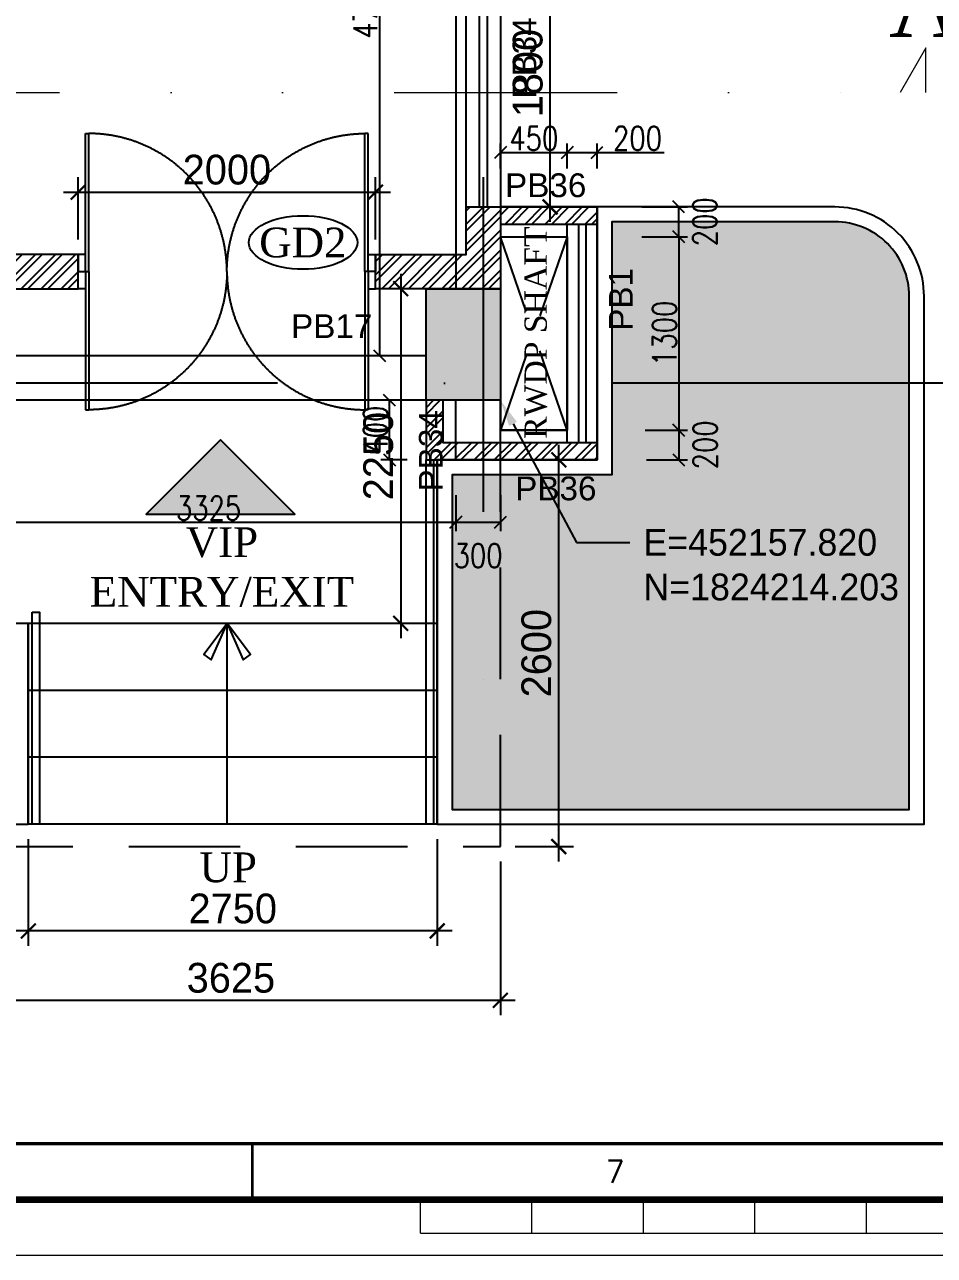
# Model space of a CAD drawing. Header units: millimetres. Extents: x 423806 to 486881, y 1786979 to 1831529.
# Drawn here: x 448931 to 455050, y 1788479 to 1796754 of the extents above; entities that cross this region are included whole.
import ezdxf
from ezdxf import colors
from ezdxf.entities.mleader import LeaderData, LeaderLine
from ezdxf.enums import TextEntityAlignment as Align
from ezdxf.math import Vec2, Vec3

# ---------------------------------------------------------------- set-up
doc = ezdxf.new("R2010")
doc.units = ezdxf.units.MM
doc.header["$LTSCALE"] = 150
doc.header["$PDSIZE"] = 0.01
for name, pattern in [('240122--R0_INST_ FLOOR PLANS XREF$0$HIDDEN', [0.375, 0.25, -0.125]), ('DASHDOT', [1, 0.5, -0.25, 0, -0.25]), ('DASHDOTX2', [2, 1, -0.5, 0, -0.5]), ('DIVIDE', [1.25, 0.5, -0.25, 0, -0.25, 0, -0.25]), ('HIDDEN', [0.375, 0.25, -0.125])]:
    doc.linetypes.add(name, pattern=pattern)
doc.layers.get('0').update_dxf_attribs({"lineweight": 13})
for name, color, linetype in [('AD-ABOVE LINE', 4, 'Continuous'), ('AD-COLUMNS', 41, 'Continuous'), ('AD-D&W TAG', 4, 'Continuous'), ('AD-DIM_CHECK', 7, 'Continuous'), ('AD-GLASS', 140, 'Continuous'), ('AD-GRID', 251, 'DASHDOTX2'), ('AD-HATCH_LIGHT', 8, 'Continuous'), ('AD-LANDSCAPE', 82, 'Continuous'), ('AD-RAILING', 42, 'Continuous'), ('AD-SERVICE DOORS', 34, 'Continuous'), ('AD-SILL', 252, 'Continuous'), ('AD-STAIRCASE', 1, 'Continuous'), ('AD-WALL', 7, 'Continuous'), ('AD-WALL HATCH', 252, 'Continuous'), ('COORDINATES', 1, 'Continuous')]:
    doc.layers.add(name, color=color, linetype=linetype)
for name, color, linetype, lineweight in [('AD-REFERENCE LINE', 253, 'Continuous', 25), ('AD-SECTION LINE', 6, 'Continuous', 18), ('AD-TEXT', 7, 'Continuous', 25), ('BEAMS', 53, 'Continuous', 25), ('COL', 141, 'Continuous', 25), ('DIM', 7, 'Continuous', 13), ('filling', 254, 'Continuous', 0), ('GRID', 8, 'DASHDOT', 9), ('Index-scale', 6, 'Continuous', 5), ('TEXT', 7, 'Continuous', 13), ('Title', 7, 'Continuous', 20)]:
    doc.layers.add(name, color=color, linetype=linetype, lineweight=lineweight)
doc.styles.add('240122--R0_INST_ FLOOR PLANS XREF$0$Scale M 200', font='times.ttf', dxfattribs={"height": 200})
doc.styles.add('Arial', font='arial.ttf')
doc.styles.add('ncc', font='calibri.ttf', dxfattribs={"height": 2})
doc.styles.add('RS', font='romans.shx', dxfattribs={"width": 0.8})
doc.dimstyles.new('D100', dxfattribs={"dimtxt": 160, "dimasz": 80, "dimexe": 60, "dimexo": 50, "dimgap": 15, "dimtad": 1, "dimdec": 0, "dimzin": 0, "dimdsep": 46, "dimtxsty": 'RS', "dimblk": 'OBLIQUE', "dimcen": 1, "dimclrd": 33, "dimclre": 33, "dimclrt": 7, "dimadec": 0, "dimazin": 0, "dimtfac": 1, "dimtdec": 0, "dimtmove": 2, "dimatfit": 3, "dimfxl": 125, "dimtolj": 1, "dimtzin": 0, "dimarcsym": 1})
doc.dimstyles.new('Scale 100', dxfattribs={"dimtxt": 200, "dimasz": 100, "dimexe": 100, "dimexo": 100, "dimgap": 50, "dimtad": 1, "dimdec": 0, "dimrnd": 5, "dimzin": 0, "dimdsep": 46, "dimtxsty": 'Standard', "dimblk": 'ARCHTICK', "dimcen": 0, "dimdle": 100, "dimclrd": 252, "dimclre": 252, "dimclrt": 256, "dimadec": 0, "dimazin": 0, "dimtfac": 1, "dimtdec": 0, "dimtofl": 0, "dimtmove": 1, "dimatfit": 3, "dimfxl": 0.18, "dimtolj": 1, "dimtzin": 0, "dimarcsym": 0})

# ---------------------------------------------------------------- blocks, each defined once
blk = doc.blocks.new('_Oblique')
at = {"color": 0, "linetype": 'ByBlock', "lineweight": -2}
blk.add_line((-0.5, -0.5), (0.5, 0.5), dxfattribs=at)
blk = doc.blocks.new('*D126')
at = {"layer": 'Defpoints', "color": 0, "transparency": 16777216}
for p in [(451593.8, 1799227.9), (451318, 1794527.9), (451674.9, 1794527.9)]:
    blk.add_point(p, dxfattribs=at)
at = {"layer": 'DIM', "color": 33, "lineweight": -2, "transparency": 16777216}
for p, q in [((451543.8, 1799227.9), (451258, 1799227.9)), ((451318, 1799227.9), (451318, 1794527.9)), ((451624.9, 1794527.9), (451258, 1794527.9))]:
    blk.add_line(p, q, dxfattribs=at)
at = {"layer": 'DIM', "color": 33, "lineweight": -2, "transparency": 16777216, "xscale": 80, "yscale": 80, "zscale": 80}
for p, rotation in [((451318, 1799227.9), 90), ((451318, 1794527.9), 270)]:
    blk.add_blockref('_Oblique', p, dxfattribs=dict(at, rotation=rotation))
at = {"layer": 'DIM', "color": 7, "transparency": 16777216, "insert": (451223, 1796877.9), "char_height": 160, "attachment_point": 5, "rotation": 90, "style": 'RS'}
blk.add_mtext('\\A1;4700', dxfattribs=at)
blk = doc.blocks.new('*D169')
at = {"layer": 'Defpoints', "color": 0, "transparency": 16777216}
for p in [(448506.1, 1793767.2), (451831.3, 1793640.5), (451831.3, 1793408)]:
    blk.add_point(p, dxfattribs=at)
at = {"layer": 'DIM', "color": 33, "lineweight": -2, "transparency": 16777216}
for p, q in [((448506.1, 1793717.2), (448506.1, 1793348)), ((451831.3, 1793590.5), (451831.3, 1793348)), ((448506.1, 1793408), (451831.3, 1793408))]:
    blk.add_line(p, q, dxfattribs=at)
at = {"layer": 'DIM', "color": 33, "lineweight": -2, "transparency": 16777216, "xscale": 80, "yscale": 80, "zscale": 80, "rotation": 180}
blk.add_blockref('_Oblique', (448506.1, 1793408), dxfattribs=at)
at = {"layer": 'DIM', "color": 33, "lineweight": -2, "transparency": 16777216, "xscale": 80, "yscale": 80, "zscale": 80}
blk.add_blockref('_Oblique', (451831.3, 1793408), dxfattribs=at)
at = {"layer": 'DIM', "color": 7, "transparency": 16777216, "insert": (450168.7, 1793503), "char_height": 160, "attachment_point": 5, "style": 'RS'}
blk.add_mtext('\\A1;3325', dxfattribs=at)
blk = doc.blocks.new('*D170')
at = {"layer": 'Defpoints', "color": 0, "transparency": 16777216}
for p in [(451831.3, 1793640.5), (452131.3, 1793640.5), (452131.3, 1793408)]:
    blk.add_point(p, dxfattribs=at)
at = {"layer": 'DIM', "color": 33, "lineweight": -2, "transparency": 16777216}
for p, q in [((451831.3, 1793590.5), (451831.3, 1793348)), ((452131.3, 1793590.5), (452131.3, 1793348)), ((451831.3, 1793408), (452131.3, 1793408))]:
    blk.add_line(p, q, dxfattribs=at)
at = {"layer": 'DIM', "color": 33, "lineweight": -2, "transparency": 16777216, "xscale": 80, "yscale": 80, "zscale": 80, "rotation": 180}
blk.add_blockref('_Oblique', (451831.3, 1793408), dxfattribs=at)
at = {"layer": 'DIM', "color": 33, "lineweight": -2, "transparency": 16777216, "xscale": 80, "yscale": 80, "zscale": 80}
blk.add_blockref('_Oblique', (452131.3, 1793408), dxfattribs=at)
at = {"layer": 'DIM', "color": 7, "transparency": 16777216, "insert": (451981.3, 1793183.4), "char_height": 160, "attachment_point": 5, "style": 'RS'}
blk.add_mtext('\\A1;300', dxfattribs=at)
blk = doc.blocks.new('*D171')
at = {"layer": 'Defpoints', "color": 0, "transparency": 16777216}
for p in [(452581.3, 1795893.5), (452131.3, 1795735.5), (452581.3, 1795735.5)]:
    blk.add_point(p, dxfattribs=at)
at = {"layer": 'DIM', "color": 33, "lineweight": -2, "transparency": 16777216}
for p, q in [((452131.3, 1795785.5), (452131.3, 1795953.5)), ((452581.3, 1795785.5), (452581.3, 1795953.5)), ((452131.3, 1795893.5), (452581.3, 1795893.5))]:
    blk.add_line(p, q, dxfattribs=at)
at = {"layer": 'DIM', "color": 33, "lineweight": -2, "transparency": 16777216, "xscale": 80, "yscale": 80, "zscale": 80, "rotation": 180}
blk.add_blockref('_Oblique', (452131.3, 1795893.5), dxfattribs=at)
at = {"layer": 'DIM', "color": 33, "lineweight": -2, "transparency": 16777216, "xscale": 80, "yscale": 80, "zscale": 80}
blk.add_blockref('_Oblique', (452581.3, 1795893.5), dxfattribs=at)
at = {"layer": 'DIM', "color": 7, "transparency": 16777216, "insert": (452356.3, 1795988.5), "char_height": 160, "attachment_point": 5, "style": 'RS'}
blk.add_mtext('\\A1;450', dxfattribs=at)
blk = doc.blocks.new('*D172')
at = {"layer": 'Defpoints', "color": 0, "transparency": 16777216}
for p in [(452781.3, 1795893.5), (452581.3, 1795735.5), (452781.3, 1795735.5)]:
    blk.add_point(p, dxfattribs=at)
at = {"layer": 'DIM', "color": 33, "lineweight": -2, "transparency": 16777216}
for p, q in [((452581.3, 1795785.5), (452581.3, 1795953.5)), ((452781.3, 1795785.5), (452781.3, 1795953.5)), ((452581.3, 1795893.5), (452781.3, 1795893.5)), ((452781.3, 1795893.5), (453233.3, 1795893.5))]:
    blk.add_line(p, q, dxfattribs=at)
at = {"layer": 'DIM', "color": 33, "lineweight": -2, "transparency": 16777216, "xscale": 80, "yscale": 80, "zscale": 80, "rotation": 180}
blk.add_blockref('_Oblique', (452581.3, 1795893.5), dxfattribs=at)
at = {"layer": 'DIM', "color": 33, "lineweight": -2, "transparency": 16777216, "xscale": 80, "yscale": 80, "zscale": 80}
blk.add_blockref('_Oblique', (452781.3, 1795893.5), dxfattribs=at)
at = {"layer": 'DIM', "color": 7, "transparency": 16777216, "insert": (453053.7, 1795988.5), "char_height": 160, "attachment_point": 5, "style": 'RS'}
blk.add_mtext('\\A1;200', dxfattribs=at)
blk = doc.blocks.new('*D173')
at = {"layer": 'Defpoints', "color": 0, "transparency": 16777216}
for p in [(453033.6, 1795527.9), (453330.4, 1795527.9), (453033.6, 1795327.9)]:
    blk.add_point(p, dxfattribs=at)
at = {"layer": 'DIM', "color": 33, "lineweight": -2, "transparency": 16777216}
for p, q in [((453083.6, 1795527.9), (453390.4, 1795527.9)), ((453330.4, 1795327.9), (453330.4, 1795527.9)), ((453083.6, 1795327.9), (453390.4, 1795327.9))]:
    blk.add_line(p, q, dxfattribs=at)
at = {"layer": 'DIM', "color": 33, "lineweight": -2, "transparency": 16777216, "xscale": 80, "yscale": 80, "zscale": 80}
for p, rotation in [((453330.4, 1795527.9), 90), ((453330.4, 1795327.9), 270)]:
    blk.add_blockref('_Oblique', p, dxfattribs=dict(at, rotation=rotation))
at = {"layer": 'DIM', "color": 7, "transparency": 16777216, "insert": (453506.5, 1795427.9), "char_height": 160, "attachment_point": 5, "rotation": 90, "style": 'RS'}
blk.add_mtext('\\A1;200', dxfattribs=at)
blk = doc.blocks.new('*D174')
at = {"layer": 'Defpoints', "color": 0, "transparency": 16777216}
for p in [(453033.6, 1795327.9), (453055.1, 1794027.9), (453330.4, 1794027.9)]:
    blk.add_point(p, dxfattribs=at)
at = {"layer": 'DIM', "color": 33, "lineweight": -2, "transparency": 16777216}
for p, q in [((453083.6, 1795327.9), (453390.4, 1795327.9)), ((453330.4, 1795327.9), (453330.4, 1794027.9)), ((453105.1, 1794027.9), (453390.4, 1794027.9))]:
    blk.add_line(p, q, dxfattribs=at)
at = {"layer": 'DIM', "color": 33, "lineweight": -2, "transparency": 16777216, "xscale": 80, "yscale": 80, "zscale": 80}
for p, rotation in [((453330.4, 1795327.9), 90), ((453330.4, 1794027.9), 270)]:
    blk.add_blockref('_Oblique', p, dxfattribs=dict(at, rotation=rotation))
at = {"layer": 'DIM', "color": 7, "transparency": 16777216, "insert": (453235.4, 1794677.9), "char_height": 160, "attachment_point": 5, "rotation": 90, "style": 'RS'}
blk.add_mtext('\\A1;1300', dxfattribs=at)
blk = doc.blocks.new('*D175')
at = {"layer": 'Defpoints', "color": 0, "transparency": 16777216}
for p in [(453055.1, 1794027.9), (453064.5, 1793827.9), (453330.4, 1793827.9)]:
    blk.add_point(p, dxfattribs=at)
at = {"layer": 'DIM', "color": 33, "lineweight": -2, "transparency": 16777216}
for p, q in [((453105.1, 1794027.9), (453390.4, 1794027.9)), ((453330.4, 1794027.9), (453330.4, 1793827.9)), ((453114.5, 1793827.9), (453390.4, 1793827.9))]:
    blk.add_line(p, q, dxfattribs=at)
at = {"layer": 'DIM', "color": 33, "lineweight": -2, "transparency": 16777216, "xscale": 80, "yscale": 80, "zscale": 80}
for p, rotation in [((453330.4, 1794027.9), 90), ((453330.4, 1793827.9), 270)]:
    blk.add_blockref('_Oblique', p, dxfattribs=dict(at, rotation=rotation))
at = {"layer": 'DIM', "color": 7, "transparency": 16777216, "insert": (453508.2, 1793927.9), "char_height": 160, "attachment_point": 5, "rotation": 90, "style": 'RS'}
blk.add_mtext('\\A1;200', dxfattribs=at)
blk = doc.blocks.new('A$Ce04e376f')
at = {"layer": 'filling'}
h = blk.add_hatch(color=254, dxfattribs=at)
h.dxf.hatch_style = 1
h.paths.add_polyline_path([(16675, -29250), (16675, -30000), (16075, -30000), (16075, -29250)])
h.paths.add_polyline_path([(19500.2, -29250), (20000.2, -29250), (20000.2, -30000), (19500.2, -30000)])
h.paths.add_polyline_path([(0, -29250), (500, -29250), (500, -30000), (0, -30000)])
h.paths.add_polyline_path([(15975, -19500), (16575, -19500), (16575, -20250), (15975, -20250)])
h.paths.add_polyline_path([(19500, -19500), (20000, -19500), (20000, -20250), (19500, -20250)])
h.paths.add_polyline_path([(6600, -15675), (7100, -15675), (7100, -16425), (6600, -16425)])
h.paths.add_polyline_path([(6350, -13050), (6350, -12550), (7100, -12550), (7100, -13050)])
h.paths.add_polyline_path([(10625, -13050), (10625, -12550), (11375, -12550), (11375, -13050)])
h.paths.add_polyline_path([(16075, -12300), (16575, -12300), (16575, -13050), (16075, -13050)])
h.paths.add_polyline_path([(19500, -12300), (20000, -12300), (20000, -13050), (19500, -13050)])
h.paths.add_polyline_path([(0, -6500), (500, -6500), (500, -7250), (0, -7250)])
h.paths.add_polyline_path([(6600, -6500), (7100, -6500), (7100, -7250), (6600, -7250)])
h.paths.add_polyline_path([(10625, -6500.4), (11375, -6500.4), (11375, -7250.4), (10625, -7250.4)])
h.paths.add_polyline_path([(19250, -6500), (20000, -6500), (20000, -7250), (19250, -7250)])
h.paths.add_polyline_path([(16020, -750), (16020, 0), (16770, 0), (16770, -750)])
h.paths.add_polyline_path([(19250, -500), (19250, 0), (20000, 0), (20000, -500)])
h.paths.add_polyline_path([(10625, -500.4), (10625, -0.4), (11375, -0.4), (11375, -500.4)])
h.paths.add_polyline_path([(6350.2, -500), (6350.2, 0), (7100.2, 0), (7100.2, -500)])
at = {"layer": 'COL'}
blk.add_lwpolyline([(19500.2, -29250), (20000.2, -29250), (20000.2, -30000), (19500.2, -30000), (19500.2, -29250)], dxfattribs=at)
blk = doc.blocks.new('*D200')
at = {"layer": 'Defpoints', "color": 0, "transparency": 16777216}
for p in [(451386, 1794227.9), (451553.6, 1794227.9), (451553.6, 1793827.9)]:
    blk.add_point(p, dxfattribs=at)
at = {"layer": 'DIM', "color": 33, "lineweight": -2, "transparency": 16777216}
for p, q in [((451503.6, 1794227.9), (451326, 1794227.9)), ((451386, 1793827.9), (451386, 1794227.9)), ((451503.6, 1793827.9), (451326, 1793827.9))]:
    blk.add_line(p, q, dxfattribs=at)
at = {"layer": 'DIM', "color": 33, "lineweight": -2, "transparency": 16777216, "xscale": 80, "yscale": 80, "zscale": 80}
for p, rotation in [((451386, 1794227.9), 90), ((451386, 1793827.9), 270)]:
    blk.add_blockref('_Oblique', p, dxfattribs=dict(at, rotation=rotation))
at = {"layer": 'DIM', "color": 7, "transparency": 16777216, "insert": (451291, 1794027.9), "char_height": 160, "attachment_point": 5, "rotation": 90, "style": 'RS'}
blk.add_mtext('\\A1;400', dxfattribs=at)
blk = doc.blocks.new('ADCL(P43)-AP-A1-L')
at = {"layer": 'Index-scale'}
for p, q in [((370.5, 22), (370.5, 25)), ((380.5, 22), (380.5, 25)), ((390.5, 22), (390.5, 25)), ((400.5, 22), (400.5, 25)), ((410.5, 22), (410.5, 25)), ((370.5, 22), (470.5, 22))]:
    blk.add_line(p, q, dxfattribs=at)
at = {"layer": 'Title', "color": 8}
blk.add_lwpolyline([(20, 574), (821, 574), (821, 20), (20, 20)], close=True, dxfattribs=at)
at = {"layer": 'Title', "color": 5, "const_width": 0.6}
blk.add_lwpolyline([(25, 569), (816, 569), (816, 25), (25, 25)], close=True, dxfattribs=at)
at = {"layer": 'Title', "color": 1, "const_width": 0.3}
blk.add_lwpolyline([(30, 564), (811, 564), (811, 30), (30, 30)], close=True, dxfattribs=at)
at = {"layer": 'Title', "color": 8, "const_width": 0.25}
blk.add_lwpolyline([(355.42, 25), (355.42, 30)], dxfattribs=at)
at = {"layer": 'TEXT', "style": 'RS'}
blk.add_text('7', height=2, dxfattribs=at).set_placement((387.96, 27.5), align=Align.MIDDLE)
at = {"layer": 'Title', "style": 'ncc'}
for tag, height, p in [('TITLE-1', 3.25, (752.76, 65.74)), ('TITLE-2', 3.25, (752.76, 59.74)), ('TITLE-3', 3.25, (752.76, 53.74)), ('REV', 2.5, (800.69, 43.17))]:
    blk.add_attdef(tag, text='', height=height, dxfattribs=at).set_placement(p, align=Align.MIDDLE)
for tag, height, p in [('DSGN-DT', 2, (662.54, 63.84)), ('DSGN', 2, (681.8, 63.84)), ('DRAW-DT', 2, (662.54, 58.05)), ('DRAW', 2, (681.8, 58.05)), ('CHKD-DT', 2, (662.54, 52.09)), ('CHKD', 2, (681.8, 52.09)), ('APPD-DT', 2, (662.54, 46.07)), ('APPD', 2, (681.8, 46.07)), ('DRG-1', 2.75, (715.1, 42.96)), ('SCALE', 2, (706.44, 32.92)), ('SHEET', 2, (799.41, 32.92))]:
    blk.add_attdef(tag, text='', height=height, dxfattribs=at).set_placement(p, align=Align.MIDDLE_LEFT)
blk = doc.blocks.new('_ArchTick')
at = {"color": 0, "linetype": 'ByBlock', "const_width": 0.15}
blk.add_lwpolyline([(-0.5, -0.5), (0.5, 0.5)], dxfattribs=at)
blk = doc.blocks.new('*D304')
at = {"layer": 'AD-DIM_CHECK', "color": 252, "lineweight": -2, "transparency": 16777216}
for p, q in [((452466.1, 1795427.9), (452466.1, 1797427.9)), ((452602.7, 1797327.9), (452366.1, 1797327.9)), ((452602.7, 1795527.9), (452366.1, 1795527.9))]:
    blk.add_line(p, q, dxfattribs=at)
at = {"layer": 'Defpoints', "color": 0, "transparency": 16777216}
for p in [(452466.1, 1797327.9), (452702.7, 1797327.9), (452702.7, 1795527.9)]:
    blk.add_point(p, dxfattribs=at)
at = {"layer": 'AD-DIM_CHECK', "color": 252, "lineweight": -2, "transparency": 16777216, "xscale": 100, "yscale": 100, "zscale": 100}
for p, rotation in [((452466.1, 1797327.9), 90), ((452466.1, 1795527.9), 270)]:
    blk.add_blockref('_ArchTick', p, dxfattribs=dict(at, rotation=rotation))
at = {"layer": 'AD-DIM_CHECK', "transparency": 16777216, "insert": (452316.1, 1796427.9), "char_height": 200, "attachment_point": 5, "rotation": 90}
blk.add_mtext('\\A1;1800', dxfattribs=at)
blk = doc.blocks.new('A$C3c0bfaab')
at = {"layer": 'AD-HATCH_LIGHT', "transparency": 33554559}
h = blk.add_hatch(color=256, dxfattribs=at)
h.dxf.hatch_style = 1
h.paths.add_polyline_path([(0, 500), (-500, 0), (500, 0)])
at = {"layer": 'AD-STAIRCASE'}
blk.add_lwpolyline([(0, 500), (-500, 0), (500, 0)], close=True, dxfattribs=at)
blk = doc.blocks.new('*D316')
at = {"layer": 'AD-DIM_CHECK', "color": 252, "lineweight": -2, "transparency": 16777216}
for p, q in [((448956.1, 1791277.9), (448956.1, 1790560.3)), ((451706.3, 1791277.9), (451706.3, 1790560.3)), ((451806.3, 1790660.3), (448856.1, 1790660.3))]:
    blk.add_line(p, q, dxfattribs=at)
at = {"layer": 'Defpoints', "color": 0, "transparency": 16777216}
for p in [(448956.1, 1791377.9), (451706.3, 1791377.9), (448956.1, 1790660.3)]:
    blk.add_point(p, dxfattribs=at)
at = {"layer": 'AD-DIM_CHECK', "color": 252, "lineweight": -2, "transparency": 16777216, "xscale": 100, "yscale": 100, "zscale": 100, "rotation": 180}
blk.add_blockref('_ArchTick', (448956.1, 1790660.3), dxfattribs=at)
at = {"layer": 'AD-DIM_CHECK', "color": 252, "lineweight": -2, "transparency": 16777216, "xscale": 100, "yscale": 100, "zscale": 100}
blk.add_blockref('_ArchTick', (451706.3, 1790660.3), dxfattribs=at)
at = {"layer": 'AD-DIM_CHECK', "transparency": 16777216, "insert": (450331.2, 1790810.3), "char_height": 200, "attachment_point": 5}
blk.add_mtext('\\A1;2750', dxfattribs=at)
blk = doc.blocks.new('*D320')
at = {"layer": 'AD-DIM_CHECK', "color": 252, "lineweight": -2, "transparency": 16777216}
for p, q in [((448506.1, 1791127.9), (448506.1, 1790094.3)), ((452131.3, 1791127.9), (452131.3, 1790094.3)), ((448406.1, 1790194.3), (452231.3, 1790194.3))]:
    blk.add_line(p, q, dxfattribs=at)
at = {"layer": 'Defpoints', "color": 0, "transparency": 16777216}
for p in [(448506.1, 1791227.9), (452131.3, 1791227.9), (452131.3, 1790194.3)]:
    blk.add_point(p, dxfattribs=at)
at = {"layer": 'AD-DIM_CHECK', "color": 252, "lineweight": -2, "transparency": 16777216, "xscale": 100, "yscale": 100, "zscale": 100, "rotation": 180}
blk.add_blockref('_ArchTick', (448506.1, 1790194.3), dxfattribs=at)
at = {"layer": 'AD-DIM_CHECK', "color": 252, "lineweight": -2, "transparency": 16777216, "xscale": 100, "yscale": 100, "zscale": 100}
blk.add_blockref('_ArchTick', (452131.3, 1790194.3), dxfattribs=at)
at = {"layer": 'AD-DIM_CHECK', "transparency": 16777216, "insert": (450318.7, 1790344.3), "char_height": 200, "attachment_point": 5}
blk.add_mtext('\\A1;3625', dxfattribs=at)
blk = doc.blocks.new('*D321')
at = {"layer": 'AD-DIM_CHECK', "color": 252, "lineweight": -2, "transparency": 16777216}
for p, q in [((452523.9, 1791127.9), (452523.9, 1793927.9)), ((452231.3, 1793827.9), (452623.9, 1793827.9)), ((452231.3, 1791227.9), (452623.9, 1791227.9))]:
    blk.add_line(p, q, dxfattribs=at)
at = {"layer": 'Defpoints', "color": 0, "transparency": 16777216}
for p in [(452131.3, 1793827.9), (452523.9, 1793827.9), (452131.3, 1791227.9)]:
    blk.add_point(p, dxfattribs=at)
at = {"layer": 'AD-DIM_CHECK', "color": 252, "lineweight": -2, "transparency": 16777216, "xscale": 100, "yscale": 100, "zscale": 100}
for p, rotation in [((452523.9, 1793827.9), 90), ((452523.9, 1791227.9), 270)]:
    blk.add_blockref('_ArchTick', p, dxfattribs=dict(at, rotation=rotation))
at = {"layer": 'AD-DIM_CHECK', "transparency": 16777216, "insert": (452373.9, 1792527.9), "char_height": 200, "attachment_point": 5, "rotation": 90}
blk.add_mtext('\\A1;2600', dxfattribs=at)
blk = doc.blocks.new('A$C46e40b4a')
at = {"layer": 'AD-GLASS'}
for p, q in [((0, 0), (0, 928.5)), ((0, 928.5), (21.5, 928.5)), ((21.5, 0), (21.5, 928.5)), ((0, 0), (21.5, 0))]:
    blk.add_line(p, q, dxfattribs=at)
at = {"layer": 'AD-GLASS', "linetype": '240122--R0_INST_ FLOOR PLANS XREF$0$HIDDEN', "ltscale": 450}
blk.add_arc((21.5, 0), 928.5, 0, 90.00868, dxfattribs=at)
blk = doc.blocks.new('A$C35c67b2a')
at = {"layer": 'AD-SILL'}
for points in [[(0, 0), (50, 0), (50, 115), (0, 115)], [(2000, 0), (1950, 0), (1950, 115), (2000, 115)]]:
    blk.add_lwpolyline(points, close=True, dxfattribs=at)
blk.add_blockref('A$C46e40b4a', (50, 0))
at = {"xscale": -1}
blk.add_blockref('A$C46e40b4a', (1950, 0), dxfattribs=at)
blk = doc.blocks.new('A$Cf51a1d50')
at = {"layer": 'AD-D&W TAG'}
blk.add_ellipse((0, 0), major_axis=(-365, 0), ratio=0.493341, dxfattribs=at)
at = {"layer": 'AD-D&W TAG', "transparency": 33554687, "insert": (-271.3, 100.2), "char_height": 200, "width": 540.14, "attachment_point": 1, "style": '240122--R0_INST_ FLOOR PLANS XREF$0$Scale M 200'}
blk.add_mtext('\\A1;\\pxqc;GD2', dxfattribs=at)
blk = doc.blocks.new('A$Cdbc9ae63')
at = {"layer": 'AD-SECTION LINE', "linetype": 'DIVIDE', "ltscale": 20}
blk.add_lwpolyline([(-3042.5, 2628.3), (-3215.7, 2928.3), (-3215.7, 2628.3), (22862, 2628.3), (22862, 2928.3), (22688.8, 2628.3)], dxfattribs=at)
at = {"layer": 'AD-TEXT', "transparency": 33554687, "insert": (22632.3, 3452), "char_height": 450, "width": 575.841, "attachment_point": 1, "style": '240122--R0_INST_ FLOOR PLANS XREF$0$Scale M 200'}
blk.add_mtext("\\A1;\\pxqc;A'", dxfattribs=at)
blk = doc.blocks.new('*D363')
at = {"layer": 'AD-DIM_CHECK', "color": 252, "lineweight": -2, "transparency": 16777216}
for p, q in [((451460.6, 1795077.9), (451460.6, 1792627.9)), ((451531.3, 1794977.9), (451360.6, 1794977.9)), ((451531.3, 1792727.9), (451360.6, 1792727.9))]:
    blk.add_line(p, q, dxfattribs=at)
at = {"layer": 'Defpoints', "color": 0, "transparency": 16777216}
for p in [(451631.3, 1794977.9), (451460.6, 1792727.9), (451631.3, 1792727.9)]:
    blk.add_point(p, dxfattribs=at)
at = {"layer": 'AD-DIM_CHECK', "color": 252, "lineweight": -2, "transparency": 16777216, "xscale": 100, "yscale": 100, "zscale": 100}
for p, rotation in [((451460.6, 1794977.9), 90), ((451460.6, 1792727.9), 270)]:
    blk.add_blockref('_ArchTick', p, dxfattribs=dict(at, rotation=rotation))
at = {"layer": 'AD-DIM_CHECK', "transparency": 16777216, "insert": (451310.6, 1793852.9), "char_height": 200, "attachment_point": 5, "rotation": 90}
blk.add_mtext('\\A1;2250', dxfattribs=at)
blk = doc.blocks.new('*D366')
at = {"layer": 'AD-DIM_CHECK', "color": 252, "lineweight": -2, "transparency": 16777216}
for p, q in [((449291.8, 1795307.9), (449291.8, 1795727.5)), ((451291.8, 1795307.9), (451291.8, 1795727.5)), ((449191.8, 1795627.5), (451391.8, 1795627.5))]:
    blk.add_line(p, q, dxfattribs=at)
at = {"layer": 'Defpoints', "color": 0, "transparency": 16777216}
for p in [(451291.8, 1795627.5), (449291.8, 1795207.9), (451291.8, 1795207.9)]:
    blk.add_point(p, dxfattribs=at)
at = {"layer": 'AD-DIM_CHECK', "color": 252, "lineweight": -2, "transparency": 16777216, "xscale": 100, "yscale": 100, "zscale": 100, "rotation": 180}
blk.add_blockref('_ArchTick', (449291.8, 1795627.5), dxfattribs=at)
at = {"layer": 'AD-DIM_CHECK', "color": 252, "lineweight": -2, "transparency": 16777216, "xscale": 100, "yscale": 100, "zscale": 100}
blk.add_blockref('_ArchTick', (451291.8, 1795627.5), dxfattribs=at)
at = {"layer": 'AD-DIM_CHECK', "transparency": 16777216, "insert": (450291.8, 1795777.5), "char_height": 200, "attachment_point": 5}
blk.add_mtext('\\A1;2000', dxfattribs=at)

msp = doc.modelspace()

# ---------------------------------------------------------------- hatches: boundary and pattern name
at = {"layer": 'AD-HATCH_LIGHT'}
h = msp.add_hatch(color=256, dxfattribs=at)
h.dxf.hatch_style = 1
h.paths.add_polyline_path([(451631.3, 1794977.9), (452131.3, 1794977.9), (452131.3, 1794227.9), (451631.3, 1794227.9)])
at = {"layer": 'AD-LANDSCAPE', "transparency": 33554495}
h = msp.add_hatch(color=256, dxfattribs=at)
h.dxf.hatch_style = 1
edge = h.paths.add_edge_path()
edge.add_line((454381.1, 1795427.9), (452881.3, 1795427.9))
edge.add_line((452881.3, 1795427.9), (452881.3, 1793727.9))
edge.add_line((452881.3, 1793727.9), (451806.3, 1793727.9))
edge.add_line((451806.3, 1793727.9), (451806.3, 1791477.9))
edge.add_line((451806.3, 1791477.9), (454881.1, 1791477.9))
edge.add_line((454881.1, 1791477.9), (454881.1, 1794927.9))
edge.add_arc((454381.1, 1794927.9), 500, 0, 90)
at = {"layer": 'AD-WALL HATCH', "transparency": 33554687}
h = msp.add_hatch(dxfattribs=at)
h.set_pattern_fill('ANSI32', color=256, scale=10)
h.set_pattern_definition([(45, (415131.13, 1744227.9), (-67.35192, 67.35192), []), (45, (415176.03, 1744227.9), (-67.35192, 67.35192), [])])
h.paths.add_polyline_path([(451901.1, 1795527.9), (452131.1, 1795527.9), (452131.1, 1794977.9), (451291.8, 1794977.9), (451291.8, 1795207.9), (451901.1, 1795207.9)])
h.paths.add_polyline_path([(448321.1, 1811927.9), (448321.1, 1816977.9), (448206.1, 1816977.9), (448206.1, 1811927.9)])
h.paths.add_polyline_path([(439001.1, 1811677.9), (439231.1, 1811677.9), (439231.1, 1812027.9), (439506.1, 1812027.9), (439506.1, 1812257.9), (439001.1, 1812257.9)])
h.paths.add_polyline_path([(439001.1, 1823727.9), (439001.1, 1819327.9), (442501.1, 1819327.9), (442501.1, 1820182.9), (442271.1, 1820182.9), (442271.1, 1819557.9), (441071.1, 1819557.9), (441071.1, 1820157.9), (440956.1, 1820157.9), (440956.1, 1819557.9), (439231.1, 1819557.9), (439231.1, 1823727.9)])
h.paths.add_polyline_path([(441471.1, 1823997.9), (439831.3, 1823997.9), (439831.3, 1824227.9), (441471.1, 1824227.9)])
h.paths.add_polyline_path([(448706.1, 1799227.9), (448906.1, 1799227.9), (448906.1, 1799342.9), (448706.1, 1799342.9), (448706.1, 1802177.9), (448591.1, 1802177.9), (448591.1, 1794977.9), (449291.8, 1794977.9), (449291.8, 1795207.9), (448706.1, 1795207.9)])
h.paths.add_polyline_path([(452131.1, 1798527.9), (452131.1, 1803977.9), (451901.1, 1803977.9), (451901.1, 1799342.9), (450906.1, 1799342.9), (450906.1, 1799227.9), (451901.1, 1799227.9), (451901.1, 1798527.9)])
h.paths.add_polyline_path([(451901.1, 1811177.9), (452131.1, 1811177.9), (452131.1, 1810427.9), (451901.1, 1810427.9)])
h.paths.add_polyline_path([(451901.1, 1814372.9), (452131.1, 1814372.9), (452131.1, 1815397.9), (451901.1, 1815397.9)])
h.paths.add_polyline_path([(438581.1, 1809177.9), (439231.1, 1809177.9), (439231.1, 1808552.9), (439116.1, 1808552.9), (439116.1, 1809062.9), (438581.1, 1809062.9)])
h.paths.add_polyline_path([(446146.1, 1820752.9), (446146.1, 1819557.9), (446296.1, 1819557.9), (446296.1, 1819327.9), (446031.1, 1819327.9), (446031.1, 1820752.9), (445731.1, 1820752.9), (445731.1, 1820867.9), (446431.1, 1820867.9), (446431.1, 1821767.9), (444931.1, 1821767.9), (444931.1, 1820752.9), (444701.1, 1820752.9), (444701.1, 1821367.9), (444551.1, 1821367.9), (444551.1, 1821597.9), (444701.1, 1821597.9), (444701.1, 1823997.9), (444403.6, 1823997.9), (444403.6, 1824227.9), (446951.1, 1824227.9), (446951.1, 1823997.9), (444931.1, 1823997.9), (444931.1, 1821882.9), (446546.1, 1821882.9), (446546.1, 1820752.9)])
h.paths.add_polyline_path([(451901.1, 1812872.9), (452131.1, 1812872.9), (452131.1, 1811927.9), (451901.1, 1811927.9)])
h.paths.add_polyline_path([(448706.1, 1804727.9), (448906.1, 1804727.9), (448906.1, 1804497.9), (448706.1, 1804497.9)])
h.paths.add_polyline_path([(442871.1, 1801232.9), (442871.1, 1796107.9), (442756.1, 1796107.9), (442756.1, 1801232.9)])
h.paths.add_polyline_path([(450106.1, 1804497.9), (451631.1, 1804497.9), (451631.1, 1804727.9), (451231.1, 1804727.9), (451231.1, 1805065.4), (451001.1, 1805065.4), (451001.1, 1804727.9), (450106.1, 1804727.9)])
h.paths.add_polyline_path([(451901.1, 1809227.9), (452131.1, 1809227.9), (452131.1, 1807802.9), (451231.1, 1807802.9), (451231.1, 1807465.4), (451001.1, 1807465.4), (451001.1, 1808032.9), (451901.1, 1808032.9)])
h.paths.add_polyline_path([(436326.1, 1802997.9), (436326.1, 1803097.9), (436556.1, 1803097.9), (436556.1, 1802512.9), (436326.1, 1802512.9), (436326.1, 1802882.9), (432361.1, 1802882.9), (432361.1, 1800247.9), (432131.1, 1800247.9), (432131.1, 1803227.9), (432361.1, 1803227.9), (432361.1, 1802997.9), (434945.2, 1802997.9), (434945.2, 1803097.9), (435175.2, 1803097.9), (435175.2, 1802997.9)])
h.paths.add_polyline_path([(436326.1, 1794607.9), (436556.1, 1794607.9), (436556.1, 1794457.9), (436326.1, 1794457.9)])
h.paths.add_polyline_path([(448591.1, 1803977.9), (448706.1, 1803977.9), (448706.1, 1803377.9), (448591.1, 1803377.9)])
h.paths.add_polyline_path([(432131.1, 1807802.9), (432361.1, 1807802.9), (432361.1, 1806865.4), (432131.1, 1806865.4)])
h.paths.add_polyline_path([(443506.1, 1817727.9), (443706.1, 1817727.9), (443706.1, 1817497.9), (443506.1, 1817497.9)])
h.paths.add_polyline_path([(447296.1, 1819327.9), (448671.1, 1819327.9), (448671.1, 1818877.9), (448901.1, 1818877.9), (448901.1, 1823477.9), (448671.1, 1823477.9), (448671.1, 1821417.9), (447901.1, 1821417.9), (447901.1, 1821302.9), (448671.1, 1821302.9), (448671.1, 1819442.9), (447296.1, 1819442.9)])
h.paths.add_polyline_path([(443506.1, 1804727.9), (448106.1, 1804727.9), (448106.1, 1804612.9), (443506.1, 1804612.9)])
h.paths.add_polyline_path([(439231.1, 1804727.9), (442756.1, 1804727.9), (442756.1, 1804612.9), (439231.1, 1804612.9)])
h.paths.add_polyline_path([(445606.1, 1794457.9), (448206.1, 1794457.9), (448206.1, 1794227.9), (445606.1, 1794227.9)])
h.paths.add_polyline_path([(441306.1, 1794457.9), (442756.1, 1794457.9), (442756.1, 1794227.9), (441306.1, 1794227.9)])
h.paths.add_polyline_path([(438381.3, 1794457.9), (438481.3, 1794457.9), (438481.3, 1794227.9), (438381.3, 1794227.9)])
h.paths.add_polyline_path([(432131.1, 1796227.9), (432361.1, 1796227.9), (432361.1, 1794977.9), (432131.1, 1794977.9)])
h.paths.add_polyline_path([(432131.1, 1803827.9), (432361.1, 1803827.9), (432361.1, 1803977.9), (432131.1, 1803977.9)])
h.paths.add_polyline_path([(432131.1, 1805665.4), (432361.1, 1805665.4), (432361.1, 1804727.9), (432131.1, 1804727.9)])
h.paths.add_polyline_path([(451901.1, 1817727.9), (452131.1, 1817727.9), (452131.1, 1817877.9), (451901.1, 1817877.9)])
h.paths.add_polyline_path([(448901.1, 1817727.9), (448901.1, 1817497.9), (450316.1, 1817497.9), (450316.1, 1816747.9), (451901.1, 1816747.9), (451901.1, 1816597.9), (452131.1, 1816597.9), (452131.1, 1816977.9), (451901.1, 1816977.9), (451901.1, 1816862.9), (450431.1, 1816862.9), (450431.1, 1817497.9), (450481.1, 1817497.9), (450481.1, 1817727.9)])
h.paths.add_polyline_path([(448901.1, 1817727.9), (448901.1, 1817877.9), (448671.1, 1817877.9), (448671.1, 1817727.9)])
h.paths.add_polyline_path([(443503.7, 1811407.9), (448206.1, 1811407.9), (448206.1, 1811177.9), (443503.7, 1811177.9)])
h.paths.add_polyline_path([(448706.1, 1811407.9), (451631.1, 1811407.9), (451631.1, 1811177.9), (448706.1, 1811177.9)])
h.paths.add_polyline_path([(445206.1, 1817497.9), (448151.1, 1817497.9), (448151.1, 1817727.9), (445206.1, 1817727.9)])
h.paths.add_polyline_path([(448901.1, 1824227.9), (449541.1, 1824227.9), (449541.1, 1823997.9), (448901.1, 1823997.9)])
h.paths.add_polyline_path([(450741.1, 1823997.9), (451381.1, 1823997.9), (451381.1, 1824227.9), (450741.1, 1824227.9)])
h.paths.add_polyline_path([(452131.1, 1818877.9), (452131.1, 1823727.9), (451901.1, 1823727.9), (451901.1, 1818877.9)])
h.paths.add_polyline_path([(443803.6, 1824227.9), (443506.1, 1824227.9), (443506.1, 1823997.9), (443803.6, 1823997.9)])
h.paths.add_polyline_path([(442271.1, 1823997.9), (442071.1, 1823997.9), (442071.1, 1824227.9), (442756.1, 1824227.9), (442756.1, 1823997.9), (442501.1, 1823997.9), (442501.1, 1821597.9), (443351.1, 1821597.9), (443351.1, 1821482.9), (442501.1, 1821482.9), (442501.1, 1821182.9), (442271.1, 1821182.9)])
h.paths.add_polyline_path([(434181.3, 1794457.9), (432631.1, 1794457.9), (432631.1, 1794227.9), (434181.3, 1794227.9)])
h.paths.add_polyline_path([(432131.1, 1799047.9), (432361.1, 1799047.9), (432361.1, 1797727.9), (432131.1, 1797727.9)])
h.paths.add_polyline_path([(432631.1, 1824227.9), (434031.1, 1824227.9), (434031.1, 1823997.9), (432631.1, 1823997.9)])
h.paths.add_polyline_path([(439231.1, 1794227.9), (439231.1, 1794457.9), (439506.1, 1794457.9), (439506.1, 1794227.9)])
h.paths.add_polyline_path([(436581.3, 1794227.9), (436581.3, 1794457.9), (435981.3, 1794457.9), (435981.3, 1794227.9)])
h.paths.add_polyline_path([(443256.1, 1794227.9), (443806.1, 1794227.9), (443806.1, 1794457.9), (443256.1, 1794457.9)])
h.paths.add_polyline_path([(436556.1, 1801012.9), (436556.1, 1796107.9), (436441.1, 1796107.9), (436441.1, 1801012.9)])
h.paths.add_polyline_path([(441781.1, 1817727.9), (441781.1, 1812257.9), (441506.1, 1812257.9), (441506.1, 1812027.9), (441781.1, 1812027.9), (441781.1, 1811177.9), (442753.7, 1811177.9), (442753.7, 1811407.9), (442011.1, 1811407.9), (442011.1, 1817497.9), (442756.1, 1817497.9), (442756.1, 1817727.9)])
h.paths.add_polyline_path([(435175.2, 1804497.9), (436441.1, 1804497.9), (436441.1, 1803897.9), (436556.1, 1803897.9), (436556.1, 1804497.9), (438481.3, 1804497.9), (438481.3, 1804727.9), (432881.1, 1804727.9), (432881.1, 1804497.9), (435060.2, 1804497.9), (435060.2, 1803897.9), (435175.2, 1803897.9)])
h.paths.add_polyline_path([(435136.1, 1810677.9), (435136.1, 1811177.9), (438481.1, 1811177.9), (438481.1, 1811407.9), (432881.1, 1811407.9), (432881.1, 1811177.9), (434906.1, 1811177.9), (434906.1, 1810677.9)])
h.paths.add_polyline_path([(432581.1, 1808302.9), (432811.1, 1808302.9), (432811.1, 1811177.9), (432581.1, 1811177.9)])
h.paths.add_polyline_path([(437133.6, 1809062.9), (437416.1, 1809062.9), (437416.1, 1808032.9), (436333.6, 1808032.9), (436333.6, 1809062.9), (436533.6, 1809062.9), (436533.6, 1809177.9), (435936.1, 1809177.9), (435936.1, 1809062.9), (436218.6, 1809062.9), (436218.6, 1808032.9), (435136.1, 1808032.9), (435136.1, 1809062.9), (435336.1, 1809062.9), (435336.1, 1809177.9), (435136.1, 1809177.9), (435136.1, 1809677.9), (434906.1, 1809677.9), (434906.1, 1808032.9), (432881.1, 1808032.9), (432881.1, 1807802.9), (438731.1, 1807802.9), (438731.1, 1808032.9), (437531.1, 1808032.9), (437531.1, 1809062.9), (437681.1, 1809062.9), (437681.1, 1809177.9), (437133.6, 1809177.9)])
h = msp.add_hatch(dxfattribs=at)
h.set_pattern_fill('ANSI32', color=256, scale=10, angle=180)
h.set_pattern_definition([(225, (464085.71, 1675146.84), (67.35192, -67.35192), []), (225, (464040.81, 1675146.84), (67.35192, -67.35192), [])])
h.paths.add_polyline_path([(452131.3, 1795412.9), (452781.3, 1795412.9), (452781.3, 1795527.9), (452131.3, 1795527.9)])
h = msp.add_hatch(dxfattribs=at)
h.set_pattern_fill('ANSI32', color=256, scale=10, angle=180)
h.set_pattern_definition([(225, (464085.71, 1674576.84), (67.35192, -67.35192), []), (225, (464040.81, 1674576.84), (67.35192, -67.35192), [])])
h.paths.add_polyline_path([(451631.4, 1793827.9), (452781.3, 1793827.9), (452781.3, 1793942.9), (451746.3, 1793942.9), (451746.3, 1794227.9), (451631.3, 1794227.9)])

# ---------------------------------------------------------------- linework, layer by layer
at = {"layer": 'AD-ABOVE LINE', "linetype": 'HIDDEN', "ltscale": 20}
msp.add_lwpolyline([(448506.1, 1794227.9), (448506.1, 1791227.9), (452131.3, 1791227.9), (452131.3, 1794227.9)], dxfattribs=at)
at = {"layer": 'AD-COLUMNS'}
msp.add_lwpolyline([(451631.3, 1794977.9), (452131.3, 1794977.9), (452131.3, 1794227.9), (451631.3, 1794227.9), (451631.3, 1794977.9)], dxfattribs=at)
at = {"layer": 'AD-GLASS'}
for p, q in [((451991.3, 1795527.9), (451991.3, 1798527.9)), ((452041.3, 1798527.9), (452041.3, 1795527.9))]:
    msp.add_line(p, q, dxfattribs=at)
at = {"layer": 'AD-GRID', "lineweight": 25, "ltscale": 15}
for p, q in [((452016.1, 1827227.9), (452016.1, 1792227.9)), ((455131.3, 1794342.9), (429131.1, 1794342.9))]:
    msp.add_line(p, q, dxfattribs=at)
at = {"layer": 'AD-RAILING'}
for points in [[(451631.5, 1793827.9), (451681.4, 1793827.9), (451681.3, 1791377.9), (451631.4, 1791377.9)], [(448981.1, 1792802.8), (449031, 1792802.8), (449031, 1791377.9), (448981.1, 1791377.9)]]:
    msp.add_lwpolyline(points, close=True, dxfattribs=at)
at = {"layer": 'AD-REFERENCE LINE'}
for points in [[(454381.1, 1795527.9), (452781.3, 1795527.9), (452781.3, 1793827.9), (451706.3, 1793827.9), (451706.3, 1791377.9), (454981.1, 1791377.9), (454981.1, 1794927.9, 0.414214)], [(454381.1, 1795427.9), (452881.3, 1795427.9), (452881.3, 1793727.9), (451806.3, 1793727.9), (451806.3, 1791477.9), (454881.1, 1791477.9), (454881.1, 1794927.9, 0.414214)]]:
    msp.add_lwpolyline(points, format="xyb", close=True, dxfattribs=at)
at = {"layer": 'AD-REFERENCE LINE', "linetype": 'HIDDEN', "ltscale": 15}
for points in [[(452581.3, 1794027.9), (452131.3, 1795327.9)], [(452581.3, 1795327.9), (452131.3, 1794027.9)]]:
    msp.add_lwpolyline(points, dxfattribs=at)
at = {"layer": 'AD-REFERENCE LINE'}
msp.add_lwpolyline([(448956.1, 1791377.9), (448956.1, 1792727.9), (441606.1, 1792727.9), (441606.1, 1791377.9)], close=True, dxfattribs=at)
at = {"layer": 'AD-SERVICE DOORS'}
for points in [[(452658.7, 1793942.9), (452658.7, 1795412.9)], [(452708.7, 1793942.9), (452708.7, 1795412.9)]]:
    msp.add_lwpolyline(points, dxfattribs=at)
at = {"layer": 'AD-SILL'}
for p, q in [((451901.1, 1795527.9), (451901.1, 1798527.9)), ((452131.1, 1798527.9), (452131.1, 1795527.9))]:
    msp.add_line(p, q, dxfattribs=at)
for points in [[(452581.3, 1793942.9), (452581.3, 1795412.9)], [(452781.3, 1793942.9), (452781.3, 1795412.9)], [(452131.3, 1795327.9), (452581.3, 1795327.9)], [(452131.3, 1794027.9), (452581.3, 1794027.9)]]:
    msp.add_lwpolyline(points, dxfattribs=at)
at = {"layer": 'AD-STAIRCASE'}
for points in [[(451706.3, 1791377.9), (451706.4, 1793827.9)], [(451706.3, 1792727.9), (448806.1, 1792727.9)], [(448956.1, 1792727.9), (448956.1, 1791377.9)], [(451706.3, 1792277.9), (448956.1, 1792277.9)], [(451706.3, 1791827.9), (448956.1, 1791827.9)], [(451706.3, 1791377.9), (448956.1, 1791377.9)]]:
    msp.add_lwpolyline(points, dxfattribs=at)
at = {"layer": 'AD-TEXT', "transparency": 33554687}
msp.add_lwpolyline([(450293.7, 1791377.9), (450293.7, 1792727.9), (450137, 1792519.8), (450186.3, 1792482.7), (450293.7, 1792727.9), (450401.2, 1792482.7), (450450.4, 1792519.8), (450293.7, 1792727.9)], dxfattribs=at)
at = {"layer": 'AD-WALL'}
for points in [[(448706.1, 1799227.9), (448906.1, 1799227.9), (448906.1, 1799342.9), (448706.1, 1799342.9), (448706.1, 1802177.9), (448591.1, 1802177.9), (448591.1, 1794977.9), (449291.8, 1794977.9), (449291.8, 1795207.9), (448706.1, 1795207.9)], [(451901.1, 1795527.9), (452131.1, 1795527.9), (452131.1, 1794977.9), (451291.8, 1794977.9), (451291.8, 1795207.9), (451901.1, 1795207.9)], [(452131.3, 1795412.9), (452781.3, 1795412.9), (452781.3, 1795527.9), (452131.3, 1795527.9)], [(451631.4, 1793827.9), (452781.3, 1793827.9), (452781.3, 1793942.9), (451746.3, 1793942.9), (451746.3, 1794227.9), (451631.3, 1794227.9)]]:
    msp.add_lwpolyline(points, close=True, dxfattribs=at)
at = {"layer": 'BEAMS'}
for p, q in [((452131.1, 1803977.9), (452131.3, 1795527.9)), ((451831.3, 1799227.9), (451831.3, 1794977.9)), ((452131.3, 1795327.9), (452131.3, 1794977.9)), ((451631.3, 1794527.9), (448806.1, 1794527.9)), ((451631.3, 1794227.9), (448806.1, 1794227.9))]:
    msp.add_line(p, q, dxfattribs=at)
at = {"layer": 'BEAMS', "color": 5}
for points in [[(452131.3, 1795527.9), (452781.3, 1795527.9), (452781.3, 1793827.9), (452131.3, 1793827.9)], [(452131.3, 1795327.9), (452581.3, 1795327.9), (452581.3, 1794027.9), (452131.3, 1794027.9)]]:
    msp.add_lwpolyline(points, dxfattribs=at)
at = {"layer": 'BEAMS'}
for points in [[(452131.3, 1793827.9), (452131.3, 1793827.9), (451831.3, 1793827.9), (451831.3, 1794227.9)], [(452131.3, 1794227.9), (452131.3, 1794027.9)], [(452131.3, 1793827.9), (452131.3, 1793827.9)]]:
    msp.add_lwpolyline(points, dxfattribs=at)
at = {"layer": 'COORDINATES', "ltscale": 25}
msp.add_point((452131.3, 1794227.9), dxfattribs=at)

# ---------------------------------------------------------------- block references
msp.add_blockref('A$C35c67b2a', (449291.8, 1795092.9))
at = {"xscale": -1, "rotation": 180}
msp.add_blockref('A$C35c67b2a', (449291.8, 1795092.9), dxfattribs=at)
at = {"layer": 'AD-DIM_CHECK'}
msp.add_blockref('A$Cf51a1d50', (450804.1, 1795288.8), dxfattribs=at)
at = {"layer": 'AD-STAIRCASE'}
msp.add_blockref('A$C3c0bfaab', (450249, 1793463.1), dxfattribs=at)
at = {"layer": 'AD-WALL'}
msp.add_blockref('A$Cdbc9ae63', (432131.1, 1793669.1), dxfattribs=at)
at = {"layer": 'GRID', "ltscale": 4}
msp.add_blockref('A$Ce04e376f', (432131.1, 1824227.9), dxfattribs=at)
at = {"layer": 'Title', "linetype": 'ByBlock', "xscale": 75, "yscale": 75, "zscale": 75}
msp.add_blockref('ADCL(P43)-AP-A1-L', (423806.2, 1786979.4), dxfattribs=at)

# ---------------------------------------------------------------- texts
at = {"layer": 'AD-TEXT', "transparency": 33554687, "insert": (452293.4, 1793986.4), "char_height": 150, "width": 1392.812, "attachment_point": 1, "rotation": 90, "style": '240122--R0_INST_ FLOOR PLANS XREF$0$Scale M 200'}
msp.add_mtext('\\A1;\\pxqc;RWDP SHAFT', dxfattribs=at)
at = {"layer": 'AD-TEXT', "transparency": 33554687, "char_height": 200, "attachment_point": 1, "style": '240122--R0_INST_ FLOOR PLANS XREF$0$Scale M 200'}
for s, insert, width in [('\\A1;\\pxqc;VIP\\PENTRY/EXIT', (449391.5, 1793374.4), 1733.363), ('\\A1;\\pxqc;UP', (450116.3, 1791188.2), 369.123)]:
    msp.add_mtext(s, dxfattribs=dict(at, insert=insert, width=width))
at = {"layer": 'TEXT', "style": 'Arial'}
for s, p in [('PB34 (300x600)', (452373.7, 1796256)), ('PB1', (453021.3, 1794695.5)), ('PB34', (451743.3, 1793614.8))]:
    msp.add_text(s, height=160, rotation=90, dxfattribs=at).set_placement(p)
for s, p in [('PB36', (452162.7, 1795593.8)), ('PB17 ', (450723.5, 1794646.4)), ('PB36', (452230.8, 1793555.6))]:
    msp.add_text(s, height=160, dxfattribs=at).set_placement(p)

# ---------------------------------------------------------------- dimensions: what is measured, and where the dimension line sits
at = {"layer": 'AD-DIM_CHECK'}
for base, p1, p2, picture, middle in [((452466.1, 1797327.9), (452702.7, 1795527.9), (452702.7, 1797327.9), '*D304', (452316.1, 1796427.9)), ((451460.6, 1792727.9), (451631.3, 1794977.9), (451631.3, 1792727.9), '*D363', (451310.6, 1793852.9)), ((452523.9, 1793827.9), (452131.3, 1791227.9), (452131.3, 1793827.9), '*D321', (452373.9, 1792527.9))]:
    dim = msp.add_linear_dim(base=base, p1=p1, p2=p2, angle=90, dimstyle='Scale 100', dxfattribs=at)
    dim.commit()
    dim.dimension.update_dxf_attribs({"geometry": picture, "text_midpoint": middle})
for base, p1, p2, picture, middle in [((451291.8, 1795627.5), (449291.8, 1795207.9), (451291.8, 1795207.9), '*D366', (450291.8, 1795777.5)), ((448956.1, 1790660.3), (451706.3, 1791377.9), (448956.1, 1791377.9), '*D316', (450331.2, 1790810.3)), ((452131.3, 1790194.3), (448506.1, 1791227.9), (452131.3, 1791227.9), '*D320', (450318.7, 1790344.3))]:
    dim = msp.add_linear_dim(base=base, p1=p1, p2=p2, dimstyle='Scale 100', dxfattribs=at)
    dim.commit()
    dim.dimension.update_dxf_attribs({"geometry": picture, "text_midpoint": middle})
at = {"layer": 'DIM'}
for base, p1, p2, picture, middle in [((451318, 1794527.9), (451593.8, 1799227.9), (451674.9, 1794527.9), '*D126', (451223, 1796877.9)), ((453330.4, 1794027.9), (453033.6, 1795327.9), (453055.1, 1794027.9), '*D174', (453235.4, 1794677.9)), ((451386, 1794227.9), (451553.6, 1793827.9), (451553.6, 1794227.9), '*D200', (451291, 1794027.9))]:
    dim = msp.add_linear_dim(base=base, p1=p1, p2=p2, angle=90, dimstyle='D100', dxfattribs=at)
    dim.commit()
    dim.dimension.update_dxf_attribs({"geometry": picture, "text_midpoint": middle})
for base, p1, p2, picture, middle in [((452581.3, 1795893.5), (452131.3, 1795735.5), (452581.3, 1795735.5), '*D171', (452356.3, 1795988.5)), ((451831.3, 1793408), (448506.1, 1793767.2), (451831.3, 1793640.5), '*D169', (450168.7, 1793503))]:
    dim = msp.add_linear_dim(base=base, p1=p1, p2=p2, dimstyle='D100', dxfattribs=at)
    dim.commit()
    dim.dimension.update_dxf_attribs({"geometry": picture, "text_midpoint": middle})
dim = msp.add_linear_dim(base=(452781.3, 1795893.5), p1=(452581.3, 1795735.5), p2=(452781.3, 1795735.5), dimstyle='D100', override={"dimtmove": 0}, dxfattribs=at)
dim.commit()
dim.dimension.update_dxf_attribs({"geometry": '*D172', "text_midpoint": (453053.7, 1795893.5), "dimtype": 160})
for base, p1, p2, picture, middle in [((453330.4, 1795527.9), (453033.6, 1795327.9), (453033.6, 1795527.9), '*D173', (453506.5, 1795427.9)), ((453330.4, 1793827.9), (453055.1, 1794027.9), (453064.5, 1793827.9), '*D175', (453508.2, 1793927.9))]:
    dim = msp.add_linear_dim(base=base, p1=p1, p2=p2, angle=90, dimstyle='D100', dxfattribs=at)
    dim.commit()
    dim.dimension.update_dxf_attribs({"geometry": picture, "text_midpoint": middle, "dimtype": 160})
dim = msp.add_linear_dim(base=(452131.3, 1793408), p1=(451831.3, 1793640.5), p2=(452131.3, 1793640.5), dimstyle='D100', dxfattribs=at)
dim.commit()
dim.dimension.update_dxf_attribs({"geometry": '*D170', "text_midpoint": (451981.3, 1793183.4), "dimtype": 160})

# ---------------------------------------------------------------- leaders
at = {"layer": 'COORDINATES'}
ml = msp.add_multileader_mtext('Standard', dxfattribs=at)
ml.set_content('E=452157.820\\PN=1824214.203', color=256)
ml.set_leader_properties()
ml.build(insert=Vec2(0, 0))
ml.multileader.update_dxf_attribs({"text_right_attachment_type": 6, "dogleg_length": 0.36, "arrow_head_size": 180})
ctx = ml.context
ctx.base_point, ctx.char_height, ctx.arrow_head_size, ctx.landing_gap_size, ctx.plane_origin = Vec3(453002.8, 1793271.6), 180, 180, 90, Vec3(449159.4, 1792493.5)
ctx.right_attachment = 6
notes = []
notes.append((ctx, [(0, (1, 1, 0), (452642.8, 1793271.6), (1, 0), 360, [(0, [(452131.3, 1794227.9)], 0, [])])]))
ctx.mtext.insert, ctx.mtext.flow_direction = Vec3(453092.8, 1793363.4), 5
for ctx, leaders in notes:
    for number, flags, end, landing, length, lines in leaders:
        leader = LeaderData()
        leader.index, (leader.has_last_leader_line, leader.has_dogleg_vector, leader.attachment_direction) = number, flags
        leader.last_leader_point, leader.dogleg_vector, leader.dogleg_length = Vec3(end), Vec3(landing), length
        for number, points, colour, breaks in lines:
            line = LeaderLine()
            line.index, line.vertices, line.color, line.breaks = number, Vec3.list(points), colors.encode_raw_color(colour), breaks
            leader.lines.append(line)
        ctx.leaders.append(leader)

doc.saveas('drawing.dxf')
